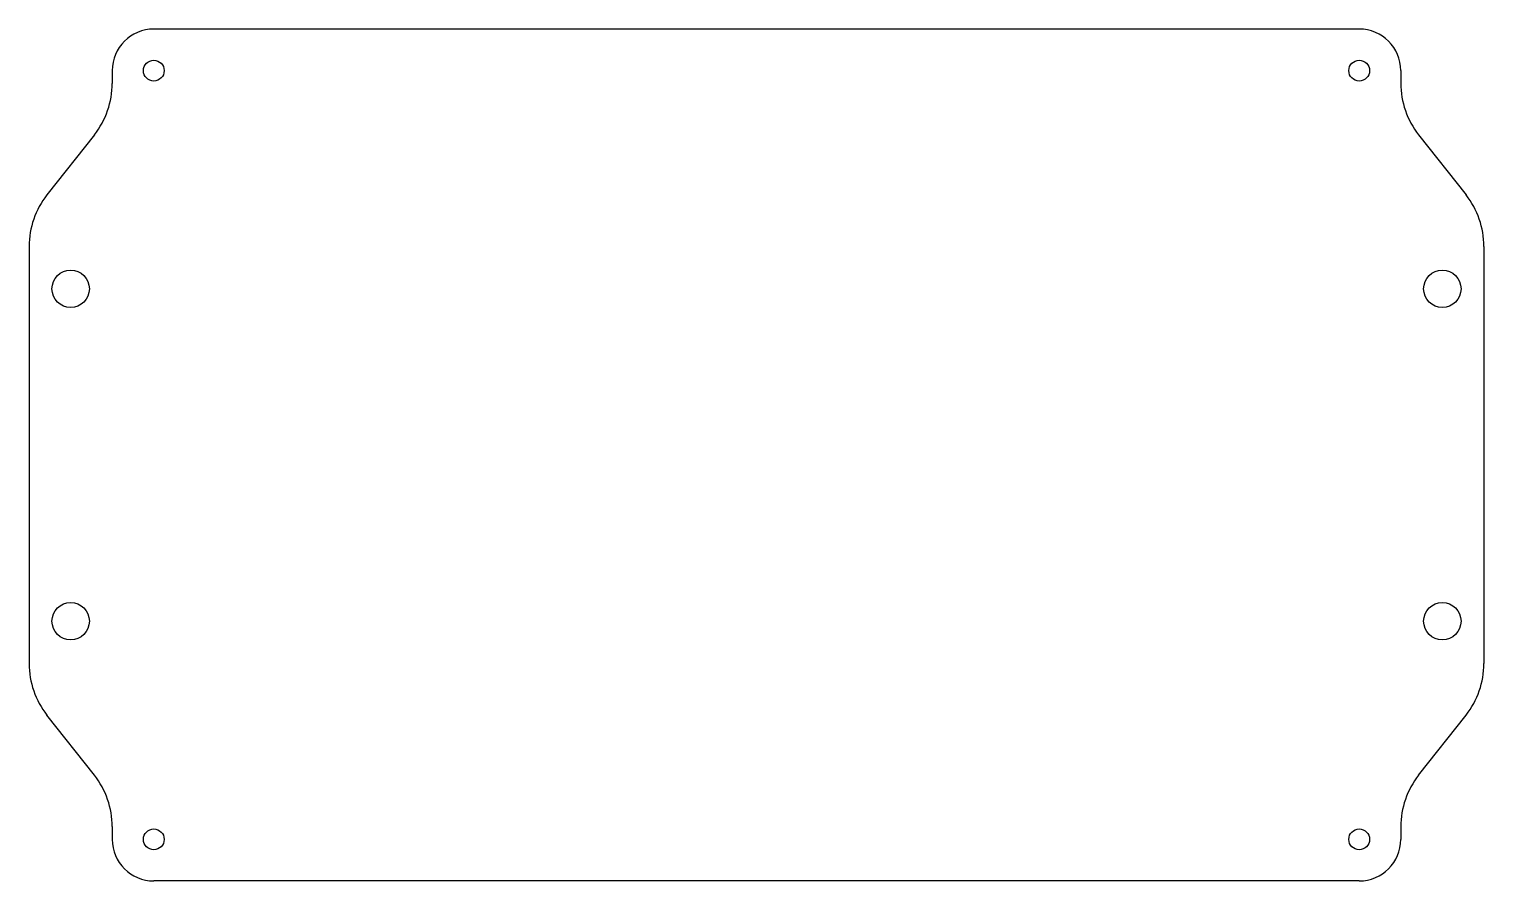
# Model space of a CAD drawing. Header units: millimetres. Extents: x -8 to 168, y -20 to 83.
import ezdxf

# ---------------------------------------------------------------- set-up
doc = ezdxf.new("R2010")
doc.units = ezdxf.units.MM

msp = doc.modelspace()

# ---------------------------------------------------------------- linework, layer by layer
at = {"color": 7, "linetype": 'Continuous', "lineweight": 25}
for p, q in [((152.5, 82.5), (7.5, 82.5)), ((2.5, 77.5), (2.5, 75.97)), ((157.5, 77.5), (157.5, 75.97)), ((0.35, 69.78), (-5.35, 62.55)), ((159.65, 69.78), (165.35, 62.55)), ((-7.5, 56.35), (-7.5, 6.15)), ((167.5, 56.35), (167.5, 6.15)), ((0.35, -7.28), (-5.35, -0.05)), ((159.65, -7.28), (165.35, -0.05)), ((2.5, -13.47), (2.5, -15)), ((157.5, -13.47), (157.5, -15)), ((152.5, -20), (7.5, -20))]:
    msp.add_line(p, q, dxfattribs=at)
for centre, radius in [((7.5, 77.5), 1.25), ((152.5, 77.5), 1.25), ((-2.5, 51.25), 2.25), ((162.5, 51.25), 2.25), ((-2.5, 11.25), 2.25), ((162.5, 11.25), 2.25), ((7.5, -15), 1.25), ((152.5, -15), 1.25)]:
    msp.add_circle(centre, radius, dxfattribs=at)
for centre, radius, start, end in [((7.5, 77.5), 5, 90, 180), ((152.5, 77.5), 5, 0, 90), ((-7.5, 75.97), 10, 321.7355, 0), ((167.5, 75.97), 10, 180, 218.2645), ((2.5, 56.35), 10, 141.7355, 180), ((157.5, 56.35), 10, 0, 38.2645), ((2.5, 6.15), 10, 180, 218.2645), ((157.5, 6.15), 10, 321.7355, 0), ((-7.5, -13.47), 10, 0, 38.2645), ((167.5, -13.47), 10, 141.7355, 180), ((7.5, -15), 5, 180, 270), ((152.5, -15), 5, 270, 0)]:
    msp.add_arc(centre, radius, start, end, dxfattribs=at)

doc.saveas('drawing.dxf')
